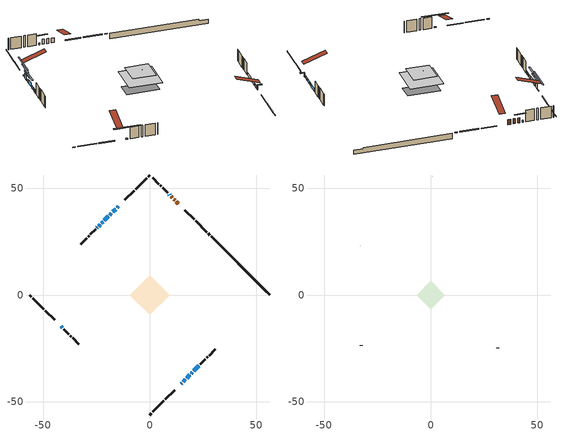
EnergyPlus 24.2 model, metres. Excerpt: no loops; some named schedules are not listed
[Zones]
conditioned space
 floor adiabatic (AdiabaticFloorConstruction): -9.31,0 0,9.31 9.31,0 0,-9.31 z2.69
 floor foundation (Slab1 construction): -6.85,2.35 -2.35,6.85 6.85,-2.35 2.35,-6.85 z-2.04
 wall outside (RimJoist1 construction): 0,-56.22 0.77,-55.45 / -56.22,0 -55.45,-0.77 / 0,56.22 -0.77,55.45 / 28.14,28.07 27.38,28.84 z0.25:0.55
 wall outside (RimJoist2 construction): 1.42,-54.79 6.66,-49.55 / -54.79,-1.42 -49.55,-6.66 / -1.42,54.79 -6.66,49.55 / 26.72,29.5 21.48,34.73 z0.25:0.55
 wall outside (RimJoist3 construction): 7.32,-48.9 11.69,-44.52 / -48.9,-7.32 -44.52,-11.69 / -7.32,48.9 -11.69,44.52 / 20.83,35.39 16.45,39.76 z0.25:0.55
 wall outside (AdiabaticWallConstruction 1): 13.4,42.81 12.53,43.69 / 11.87,44.35 11.29,44.93 / 10.63,45.59 10.04,46.17 z0.25:2.28
 wall outside (AdiabaticWallConstruction): 14.74,-41.47 14.98,-41.24 z0.25:2.08; 15.63,-40.58 16.66,-39.56 / 17.31,-38.9 18.77,-37.45 / 19.42,-36.79 19.96,-36.25 / 20.62,-35.6 23.05,-33.16 / -21.86,34.36 -22.64,33.58 / -23.3,32.92 -23.92,32.3 / -24.57,31.64 -24.75,31.46 z0.25:1.47; -14.74,41.48 -15.32,40.9 / -41.48,-14.74 -40.9,-15.32 z0.25:0.66; 9.39,46.83 9.03,47.19 z0.25:1.01; -15.97,40.24 -17.27,38.95 z0.25:2.28; -17.92,38.29 -18.75,37.47 z0.25:1.09; -19.41,36.81 -21.2,35.01 z0.25:1.9
 wall outside (Wall1 construction): 23.71,-32.51 26.09,-30.12 / -40.24,-15.97 -37.86,-18.36 / -25.41,30.81 -27.79,28.42 / 8.37,47.84 5.99,50.23 z0.25:5.13
 wall outside (Wall2 construction): 26.75,-29.47 27.2,-29.02 / -37.2,-19.01 -36.75,-19.46 / -28.45,27.77 -28.9,27.32 / 5.33,50.88 4.88,51.33 z0.25:5.13
 wall outside (Wall3 construction): 27.86,-28.36 30.73,-25.49 / -36.09,-20.12 -33.23,-22.99 / -29.56,26.66 -32.43,23.79 / 4.22,51.99 1.36,54.86 z0.25:5.13
 wall foundation (FoundationWall1 construction): 28.8,27.42,-2.04 28.8,27.42,0.25 53.47,2.74,0.25 53.47,2.74,-0.35 56.22,0,-0.35 56.22,0,-2.04
 window (WindowConstruction 10): 14.74,-41.47 14.97,-41.24 z0.25:2.08
 window (WindowConstruction 7): 15.63,-40.58 16.66,-39.56 z0.25:1.47
 window (WindowConstruction 8): 17.31,-38.9 18.77,-37.45 z0.25:1.47
 window (WindowConstruction 9): 19.43,-36.79 19.96,-36.25 z0.25:1.47
 window (WindowConstruction 12): -14.74,41.47 -15.32,40.9 z0.25:0.66
 window (WindowConstruction 13): -41.47,-14.74 -40.9,-15.32 z0.25:0.66
 window (WindowConstruction 11): 9.39,46.83 9.03,47.19 z0.25:1.01
 window (WindowConstruction): -15.97,40.24 -17.27,38.95 z0.25:2.28
 window (WindowConstruction 1): -17.92,38.29 -18.75,37.47 z0.25:1.09
 window (WindowConstruction 2): -19.41,36.81 -21.2,35.01 z0.25:1.9
 window (WindowConstruction 3): 20.62,-35.6 23.05,-33.16 z0.25:1.47
 window (WindowConstruction 4): -21.86,34.36 -22.64,33.58 z0.25:1.47
 window (WindowConstruction 5): -23.3,32.92 -23.92,32.3 z0.25:1.47
 window (WindowConstruction 6): -24.57,31.64 -24.75,31.46 z0.25:1.47
 door (Door): 13.4,42.81 12.53,43.69 z0.25:2.28
 door (Door 1): 11.87,44.35 11.29,44.93 z0.25:2.28
 door (Door 2): 10.63,45.59 10.05,46.17 z0.25:2.28
 ceiling adiabatic (AdiabaticFloorConstruction): 0,-9.31 9.31,0 0,9.31 -9.31,0 z2.69
attic - vented
 floor to conditioned space (Floor1 construction Reversed): -6.59,0 0,6.59 6.59,0 0,-6.59 z5.13
 floor to conditioned space (Floor2 construction Reversed): -1.54,0 0,1.54 1.54,0 0,-1.54 z5.13
 wall outside (Wall4 construction): 31.38,-24.83 31.42,-24.79 / -32.57,-23.65 -32.53,-23.69 / -33.08,23.13 -33.12,23.09 / 0.7,55.52 0.66,55.56 z0.25:5.13
 roof outside (Roof1 construction): 14.09,-42.13,5.13 7.49,-35.54,8.23 5.76,-37.28,8.23 12.35,-43.87,5.13; -42.13,-14.09,5.13 -35.54,-7.49,8.23 -37.28,-5.76,8.23 -43.87,-12.35,5.13; -14.09,42.13,5.13 -7.49,35.54,8.23 -5.76,37.28,8.23 -12.35,43.87,5.13; 14.06,42.16,5.13 7.47,35.56,8.23 9.2,33.83,8.23 15.8,40.42,5.13
shading: 15.08,-41.14 14.64,-41.58 15.93,-42.87 16.37,-42.43 z2.23; -18.77,37.45 -11.29,44.92 -11.62,45.25 -19.09,37.77 z5.54; -37.45,-18.77 -44.92,-11.29 -45.25,-11.62 -37.77,-19.09 z5.54; 6.87,49.34 11.55,44.67 11.87,45 7.2,49.67 z4.06; -18.99,37.22 -14.25,41.97 -14.57,42.29 -19.32,37.55 z4.72; -20.48,35.74 -16.2,40.02 -16.52,40.34 -20.8,36.07 z3.53; -22.93,33.29 -17.68,38.54 -18.01,38.86 -23.25,33.61 z4.34
[Building]
Building 1: Terrain=Suburbs
[Site:Location]
Toronto City Centre_ON: Latitude {deg}=43.63; Longitude {deg}=-79.39; Time Zone {hr}=-5; Elevation {m}=77; Keep Site Location Information=Yes
[Site:GroundTemperature:Shallow]
5.01852, 3.26908, 3.12898, 3.95918, 7.29196, 10.6092, 13.4851, 15.3069, 15.4617, 13.9799, 11.1774, 7.9619
[Site:WaterMainsTemperature]
Calculation Method=Schedule; Temperature Schedule=mains temperature schedule
[Material] Roughness=Rough; Thermal Absorptance=0.9
Name | Thickness {m} | Conductivity {W/m-K} | Density {kg/m3} | Specific Heat {J/kg-K} | Solar Absorptance | Visible Absorptance
asphalt or fiberglass shingles | 0.00635 | 0.162714 | 1121.4 | 1465.45 | 0.4 | 0.4
ceiling loosefill ins | 0.169333 | 0.0480833 | 16.02 | 1046.75 | 0.7 | 0.7
ceiling stud and cavity | 0.1397 | 0.492768 | 65.682 | 1177.47 | 0.7 | 0.7
ceiling stud and cavity 1 | 0.1397 | 0.86233 | 65.682 | 1177.47 | 0.7 | 0.7
concrete 4.0 in. | 0.1016 | 1.803125 | 2242.8 | 837.4 | 0.7 | 0.7
concrete 8.0 in. | 0.2032 | 1.803125 | 2242.8 | 837.4 | 0.7 | 0.7
door material | 0.04445 | 0.0451087 | 512.64 | 1214.23 | 0.7 | 0.7
door material 1 | 0.04445 | 0.20624 | 512.64 | 1214.23 | 0.7 | 0.7
exterior vertical ins | 0.00226479 | 0.029427 | 32.04 | 1214.23 | 0.7 | 0.7
floor covering | 0.0127 | 0.0433444 | 54.468 | 1339.84 | 0.6 | 0.6
floor rigid ins; wall rigid ins | 0.512978 | 0.029427 | 32.04 | 1214.23 | 0.7 | 0.7
floor stud and cavity | 0.1397 | 1.75129 | 37.0049 | 1207.88 | 0.7 | 0.7
furniture material conditioned space 1 | 0.1524 | 0.115458 | 640.8 | 1214.23 | 0.6 | 0.6
gypsum board | 0.0127 | 0.160291 | 801 | 837.4 | 0.6 | 0.6
gypsum board 1 | 0.0127 | 0.160291 | 801 | 837.4 | 0.7 | 0.7
osb sheathing 0.5 in. | 0.0127 | 0.115458 | 512.64 | 1214.23 | 0.7 | 0.7
osb sheathing 0.75 in. | 0.01905 | 0.115458 | 512.64 | 1214.23 | 0.7 | 0.7
osb sheathing 2.0 in. | 0.0508 | 0.115458 | 512.64 | 1214.23 | 0.7 | 0.7
rim joist stud and cavity | 0.0508 | 0.0515565 | 125.044 | 1163.47 | 0.6 | 0.6
rim joist stud and cavity 1 | 0.0508 | 0.0292424 | 125.044 | 1163.47 | 0.6 | 0.6
rim joist stud and cavity 2 | 0.0508 | 0.0377331 | 125.044 | 1163.47 | 0.6 | 0.6
wall stud and cavity | 0.1397 | 0.0823012 | 139.0536 | 1170.24 | 0.7 | 0.7
wall stud and cavity 1 | 0.1397 | 0.121685 | 139.0536 | 1170.24 | 0.7 | 0.7
wall stud and cavity 2 | 0.1397 | 0.0931203 | 139.0536 | 1170.24 | 0.7 | 0.7
wall stud and cavity 3 | 0.0889 | 6.1454 | 50.32683 | 1063.81 | 0.6 | 0.6
wall stud and cavity 4 | 0.0889 | 0.380278 | 52.3479 | 1209.89 | 0.7 | 0.7
wall stud and cavity 5 | 0.0889 | 0.391764 | 83.0341 | 1211.67 | 0.7 | 0.7
wood siding | 0.0254 | 0.102417 | 544.68 | 1172.36 | 0.4 | 0.4
wood siding 1 | 0.00254 | 0.102417 | 544.68 | 1172.36 | 0.4 | 0.4
wood siding 2; wood siding 3; wood siding 4 | 0.0254 | 0.102417 | 544.68 | 1172.36 | 0.7 | 0.7
[WindowMaterial:SimpleGlazingSystem]
Name | U-Factor {W/m2-K} | Solar Heat Gain Coefficient
WindowMaterial | 7.05151 | 0.77
WindowMaterial 1 | 5.3447 | 0.71
WindowMaterial 10 | 6.83007 | 0.72
WindowMaterial 11 | 4.72353 | 0.62
WindowMaterial 2 | 2.65958 | 0.57
WindowMaterial 3 | 5.48552 | 0.73
WindowMaterial 4 | 5.38218 | 0.72
WindowMaterial 5 | 4.63836 | 0.61
WindowMaterial 6 | 5.58658 | 0.75
WindowMaterial 7 | 5.70412 | 0.77
WindowMaterial 8 | 5.30439 | 0.71
WindowMaterial 9 | 3.04568 | 0.56
[Construction]
AdiabaticFloorConstruction: floor stud and cavity, floor rigid ins, osb sheathing 0.75 in., floor covering
AdiabaticWallConstruction: wood siding 3, wall rigid ins, wall stud and cavity 4, gypsum board
AdiabaticWallConstruction 1: wood siding 4, wall rigid ins, wall stud and cavity 4, gypsum board
Door; Door 1: door material
Door 2: door material 1
Floor1 construction Reversed: gypsum board, ceiling stud and cavity, ceiling loosefill ins
Floor2 construction Reversed: gypsum board, ceiling stud and cavity 1, ceiling loosefill ins
FoundationWall1 construction: concrete 8.0 in., gypsum board 1
furniture construction conditioned space 1: furniture material conditioned space 1
PartitionWallConstruction: gypsum board, wall stud and cavity 5, gypsum board
RimJoist1 construction: wood siding 2, osb sheathing 2.0 in., rim joist stud and cavity
RimJoist2 construction: wood siding 2, osb sheathing 2.0 in., rim joist stud and cavity 1
RimJoist3 construction: wood siding 2, osb sheathing 2.0 in., rim joist stud and cavity 2
Roof1 construction: asphalt or fiberglass shingles
Slab1 construction: concrete 4.0 in.
Wall1 construction: wood siding, osb sheathing 0.5 in., wall stud and cavity, gypsum board
Wall2 construction: wood siding, osb sheathing 0.5 in., wall stud and cavity 1, gypsum board
Wall3 construction: wood siding, osb sheathing 0.5 in., wall stud and cavity 2, gypsum board
Wall4 construction: wood siding 1, wall stud and cavity 3
WindowConstruction: WindowMaterial
WindowConstruction 1: WindowMaterial 1
WindowConstruction 10: WindowMaterial 9
WindowConstruction 11: WindowMaterial 10
WindowConstruction 12; WindowConstruction 13: WindowMaterial 11
WindowConstruction 2; WindowConstruction 3: WindowMaterial 2
WindowConstruction 4: WindowMaterial 3
WindowConstruction 5: WindowMaterial 4
WindowConstruction 6: WindowMaterial 5
WindowConstruction 7: WindowMaterial 6
WindowConstruction 8: WindowMaterial 7
WindowConstruction 9: WindowMaterial 8
[Zone] Multiplier=1; Part of Total Floor Area=Yes
Name | Volume {m3}
attic - vented | 46.2205
conditioned space | 639.9
[Space]
Name | Zone | Volume {m3}
attic - vented 1 | attic - vented | 46.2205
conditioned space 1 | conditioned space | 639.9
[ZoneInfiltration:EffectiveLeakageArea]
infil attic - vented 1: Zone or Space=attic - vented 1; Schedule=Always On Discrete; Effective Air Leakage Area {cm2}=3857.68; Stack Coefficient=0.000555226; Wind Coefficient=1.59204e-05
[ZoneMixing]
whole house fan mix: Zone or Space=attic - vented; Schedule=Always On Continuous; Design Flow Rate Calculation Method=Flow/Zone; Design Flow Rate {m3/s}=0; Source Zone or Space=conditioned space
[SurfaceProperty:ExposedFoundationPerimeter]
Slab1: Exposed Perimeter Calculation Method=TotalExposedPerimeter; Total Exposed Perimeter {m}=38.771
[InternalMass] Zone or ZoneList=conditioned space; Space or SpaceList=conditioned space 1
Name | Construction | Surface Area {m2}
furniture mass conditioned space 1 | furniture construction conditioned space 1 | 102.44
partition wall mass | PartitionWallConstruction | 256.099
[Lights]
interior lighting: Zone or ZoneList or Space or SpaceList=conditioned space 1; Schedule=interior lighting schedule; Design Level Calculation Method=LightingLevel; Lighting Level {W}=343.2; Return Air Fraction=0; Fraction Radiant=0.6; Fraction Visible=0.2; Fraction Replaceable=1
[People]
occupants: Zone or ZoneList or Space or SpaceList=conditioned space 1; Number of People Schedule=occupants schedule; Number of People Calculation Method=People; Number of People=3; Fraction Radiant=0.314171; Sensible Heat Fraction=0.56303; Activity Level Schedule=occupants activity schedule; Carbon Dioxide Generation Rate {m3/s-W}=0; Enable ASHRAE 55 Comfort Warnings=No; Mean Radiant Temperature Calculation Type=EnclosureAveraged
[ElectricEquipment] Zone or ZoneList or Space or SpaceList=conditioned space 1; Design Level Calculation Method=EquipmentLevel
Name | Schedule | Design Level {W} | Fraction Latent | Fraction Radiant | Fraction Lost
clothes dryer | clothes dryer schedule | 140.772 | 0.015 | 0.081 | 0.85
clothes washer | clothes washer schedule | 32.1985 | 0.03 | 0.162 | 0.7
cooking range | cooking range schedule | 215.147 | 0.08 | 0.432 | 0.2
dishwasher | dishwasher schedule | 66.8632 | 0.3 | 0.18 | 0.4
fridge | fridge schedule | 72.9452 | 0 | 0.6 | 0
mech vent bath fan 0 | mech vent bath fan 0 schedule | 50.2 | 0 | 0 | 1
mech vent house fan | mech vent house fan schedule | 0 | 0 | 0 | 1
mech vent house fan cfis | mech vent house fan cfis schedule | 0 | 0 | 0 | 0
misc plug loads | misc plug loads schedule | 494.7 | 0.045 | 0.513 | 0.1
whole house fan | Always On Discrete | 0 | 0 | 0 | 1
[OtherEquipment] Zone or ZoneList or Space or SpaceList=conditioned space 1; Design Level Calculation Method=EquipmentLevel
Name | Fuel Type | Schedule | Design Level {W} | Fraction Latent | Fraction Radiant | Fraction Lost
clothes dryer 1 | Electricity | clothes dryer schedule | 0 | 0.015 | 0.081 | 0.85
cooking range 1 | Electricity | cooking range schedule | 0 | 0.08 | 0.432 | 0.2
general water use latent | None | general water use schedule | 62.594 | 1 | 0 | 0
general water use sensible | None | general water use schedule | -61.6891 | 0 | 0.6 | 0
mech vent house fan latent load | None | Always On Discrete | 0 | 1 | 0 | 0
mech vent house fan sensible load | None | Always On Discrete | 0 | 0 | 0 | 0
water heater energy adjustment1 | NaturalGas | Always On Discrete | 0.01 | 0 | 0 | 1
[ZoneInfiltration:DesignFlowRate] Zone or ZoneList or Space or SpaceList=conditioned space 1; Schedule=Always On Discrete; Design Flow Rate Calculation Method=Flow/Zone; Design Flow Rate {m3/s}=0
infil flow; natural vent flow; whole house fan flow
[Foundation:Kiva]
Foundation Kiva 1: Initial Indoor Air Temperature {C}=18; Wall Height Above Grade {m}=0.249997; Wall Depth Below Slab {m}=0.2032; Custom Block Material Name 1=exterior vertical ins; Custom Block Depth 1 {m}=2.28999; Custom Block X Position 1 {m}=0.2159; Custom Block Z Position 1 {m}=0
[Foundation:Kiva:Settings]
Soil Conductivity {W/m-K}=0.849921; Soil Density {kg/m3}=1842.3; Soil Specific Heat {J/kg-K}=418.7; Ground Solar Absorptivity=0.9; Ground Thermal Absorptivity=0.9; Ground Surface Roughness {m}=0.03; Far-Field Width {m}=40; Deep-Ground Boundary Condition=ZeroFlux; Deep-Ground Depth {m}=40; Minimum Cell Dimension {m}=0.2; Maximum Cell Growth Coefficient=3; Simulation Timestep=Timestep
[Exterior:Lights]
exterior lighting: Schedule=exterior lighting schedule; Design Level {W}=75.6
[Schedule:Constant]
Name | Hourly Value
Always On Continuous; mech vent house fan schedule; mech vent house fan cfis schedule; Always On Discrete | 1
occupants activity schedule | 117.228
fridge schedule | 0
[Schedule:Week:Daily]
interior lighting schedule Week Rule - Jan1-Jan27: interior lighting schedule day, interior lighting schedule day, interior lighting schedule day, interior lighting schedule day, interior lighting schedule day, interior lighting schedule day, interior lighting schedule day, interior lighting schedule default day, interior lighting schedule default day, interior lighting schedule default day, interior lighting schedule default day, interior lighting schedule default day
interior lighting schedule Week Rule - Jan28-Feb3: interior lighting schedule day, interior lighting schedule day, interior lighting schedule day, interior lighting schedule day, interior lighting schedule day 1, interior lighting schedule day 1, interior lighting schedule day 1, interior lighting schedule default day, interior lighting schedule default day, interior lighting schedule default day, interior lighting schedule default day, interior lighting schedule default day
interior lighting schedule Week Rule - Feb4-Feb24: interior lighting schedule day 1, interior lighting schedule day 1, interior lighting schedule day 1, interior lighting schedule day 1, interior lighting schedule day 1, interior lighting schedule day 1, interior lighting schedule day 1, interior lighting schedule default day, interior lighting schedule default day, interior lighting schedule default day, interior lighting schedule default day, interior lighting schedule default day
interior lighting schedule Week Rule - Feb25-Mar3: interior lighting schedule day 1, interior lighting schedule day 1, interior lighting schedule day 1, interior lighting schedule day 1, interior lighting schedule day 2, interior lighting schedule day 2, interior lighting schedule day 2, interior lighting schedule default day, interior lighting schedule default day, interior lighting schedule default day, interior lighting schedule default day, interior lighting schedule default day
interior lighting schedule Week Rule - Mar4-Mar31: interior lighting schedule day 2, interior lighting schedule day 2, interior lighting schedule day 2, interior lighting schedule day 2, interior lighting schedule day 2, interior lighting schedule day 2, interior lighting schedule day 2, interior lighting schedule default day, interior lighting schedule default day, interior lighting schedule default day, interior lighting schedule default day, interior lighting schedule default day
interior lighting schedule Week Rule - Apr1-Apr28: interior lighting schedule day 3, interior lighting schedule day 3, interior lighting schedule day 3, interior lighting schedule day 3, interior lighting schedule day 3, interior lighting schedule day 3, interior lighting schedule day 3, interior lighting schedule default day, interior lighting schedule default day, interior lighting schedule default day, interior lighting schedule default day, interior lighting schedule default day
interior lighting schedule Week Rule - Apr29-May5: interior lighting schedule day 3, interior lighting schedule day 3, interior lighting schedule day 4, interior lighting schedule day 4, interior lighting schedule day 4, interior lighting schedule day 4, interior lighting schedule day 4, interior lighting schedule default day, interior lighting schedule default day, interior lighting schedule default day, interior lighting schedule default day, interior lighting schedule default day
interior lighting schedule Week Rule - May6-May26: interior lighting schedule day 4, interior lighting schedule day 4, interior lighting schedule day 4, interior lighting schedule day 4, interior lighting schedule day 4, interior lighting schedule day 4, interior lighting schedule day 4, interior lighting schedule default day, interior lighting schedule default day, interior lighting schedule default day, interior lighting schedule default day, interior lighting schedule default day
interior lighting schedule Week Rule - May27-Jun2: interior lighting schedule day 4, interior lighting schedule day 4, interior lighting schedule day 4, interior lighting schedule day 4, interior lighting schedule day 4, interior lighting schedule day 5, interior lighting schedule day 5, interior lighting schedule default day, interior lighting schedule default day, interior lighting schedule default day, interior lighting schedule default day, interior lighting schedule default day
interior lighting schedule Week Rule - Jun3-Jun30: interior lighting schedule day 5, interior lighting schedule day 5, interior lighting schedule day 5, interior lighting schedule day 5, interior lighting schedule day 5, interior lighting schedule day 5, interior lighting schedule day 5, interior lighting schedule default day, interior lighting schedule default day, interior lighting schedule default day, interior lighting schedule default day, interior lighting schedule default day
interior lighting schedule Week Rule - Jul1-Jul28: interior lighting schedule day 6, interior lighting schedule day 6, interior lighting schedule day 6, interior lighting schedule day 6, interior lighting schedule day 6, interior lighting schedule day 6, interior lighting schedule day 6, interior lighting schedule default day, interior lighting schedule default day, interior lighting schedule default day, interior lighting schedule default day, interior lighting schedule default day
interior lighting schedule Week Rule - Jul29-Aug4: interior lighting schedule day 6, interior lighting schedule day 6, interior lighting schedule day 6, interior lighting schedule day 7, interior lighting schedule day 7, interior lighting schedule day 7, interior lighting schedule day 7, interior lighting schedule default day, interior lighting schedule default day, interior lighting schedule default day, interior lighting schedule default day, interior lighting schedule default day
interior lighting schedule Week Rule - Aug5-Aug25: interior lighting schedule day 7, interior lighting schedule day 7, interior lighting schedule day 7, interior lighting schedule day 7, interior lighting schedule day 7, interior lighting schedule day 7, interior lighting schedule day 7, interior lighting schedule default day, interior lighting schedule default day, interior lighting schedule default day, interior lighting schedule default day, interior lighting schedule default day
interior lighting schedule Week Rule - Aug26-Sep1: interior lighting schedule day 7, interior lighting schedule day 7, interior lighting schedule day 7, interior lighting schedule day 7, interior lighting schedule day 7, interior lighting schedule day 7, interior lighting schedule day 8, interior lighting schedule default day, interior lighting schedule default day, interior lighting schedule default day, interior lighting schedule default day, interior lighting schedule default day
interior lighting schedule Week Rule - Sep2-Sep29: interior lighting schedule day 8, interior lighting schedule day 8, interior lighting schedule day 8, interior lighting schedule day 8, interior lighting schedule day 8, interior lighting schedule day 8, interior lighting schedule day 8, interior lighting schedule default day, interior lighting schedule default day, interior lighting schedule default day, interior lighting schedule default day, interior lighting schedule default day
interior lighting schedule Week Rule - Sep30-Oct6: interior lighting schedule day 8, interior lighting schedule day 9, interior lighting schedule day 9, interior lighting schedule day 9, interior lighting schedule day 9, interior lighting schedule day 9, interior lighting schedule day 9, interior lighting schedule default day, interior lighting schedule default day, interior lighting schedule default day, interior lighting schedule default day, interior lighting schedule default day
interior lighting schedule Week Rule - Oct7-Oct27: interior lighting schedule day 9, interior lighting schedule day 9, interior lighting schedule day 9, interior lighting schedule day 9, interior lighting schedule day 9, interior lighting schedule day 9, interior lighting schedule day 9, interior lighting schedule default day, interior lighting schedule default day, interior lighting schedule default day, interior lighting schedule default day, interior lighting schedule default day
interior lighting schedule Week Rule - Oct28-Nov3: interior lighting schedule day 9, interior lighting schedule day 9, interior lighting schedule day 9, interior lighting schedule day 9, interior lighting schedule day 10, interior lighting schedule day 10, interior lighting schedule day 10, interior lighting schedule default day, interior lighting schedule default day, interior lighting schedule default day, interior lighting schedule default day, interior lighting schedule default day
interior lighting schedule Week Rule - Nov4-Nov24: interior lighting schedule day 10, interior lighting schedule day 10, interior lighting schedule day 10, interior lighting schedule day 10, interior lighting schedule day 10, interior lighting schedule day 10, interior lighting schedule day 10, interior lighting schedule default day, interior lighting schedule default day, interior lighting schedule default day, interior lighting schedule default day, interior lighting schedule default day
interior lighting schedule Week Rule - Nov25-Dec1: interior lighting schedule day 10, interior lighting schedule day 10, interior lighting schedule day 10, interior lighting schedule day 10, interior lighting schedule day 10, interior lighting schedule day 10, interior lighting schedule day 11, interior lighting schedule default day, interior lighting schedule default day, interior lighting schedule default day, interior lighting schedule default day, interior lighting schedule default day
interior lighting schedule Week Rule - Dec2-Dec31: interior lighting schedule day 11, interior lighting schedule day 11, interior lighting schedule day 11, interior lighting schedule day 11, interior lighting schedule day 11, interior lighting schedule day 11, interior lighting schedule day 11, interior lighting schedule default day, interior lighting schedule default day, interior lighting schedule default day, interior lighting schedule default day, interior lighting schedule default day
occupants schedule Week Rule - Jan1-Dec31: occupants schedule day, occupants schedule day, occupants schedule day, occupants schedule day, occupants schedule day, occupants schedule day, occupants schedule day, occupants schedule default day, occupants schedule default day, occupants schedule default day, occupants schedule default day, occupants schedule default day
clothes dryer schedule Week Rule - Jan1-Dec31: clothes dryer schedule day, clothes dryer schedule day, clothes dryer schedule day, clothes dryer schedule day, clothes dryer schedule day, clothes dryer schedule day, clothes dryer schedule day, clothes dryer schedule default day, clothes dryer schedule default day, clothes dryer schedule default day, clothes dryer schedule default day, clothes dryer schedule default day
clothes washer schedule Week Rule - Jan1-Dec31: clothes washer schedule day, clothes washer schedule day, clothes washer schedule day, clothes washer schedule day, clothes washer schedule day, clothes washer schedule day, clothes washer schedule day, clothes washer schedule default day, clothes washer schedule default day, clothes washer schedule default day, clothes washer schedule default day, clothes washer schedule default day
cooking range schedule Week Rule - Jan1-Dec31: cooking range schedule day, cooking range schedule day, cooking range schedule day, cooking range schedule day, cooking range schedule day, cooking range schedule day, cooking range schedule day, cooking range schedule default day, cooking range schedule default day, cooking range schedule default day, cooking range schedule default day, cooking range schedule default day
dishwasher schedule Week Rule - Jan1-Dec31: dishwasher schedule day, dishwasher schedule day, dishwasher schedule day, dishwasher schedule day, dishwasher schedule day, dishwasher schedule day, dishwasher schedule day, dishwasher schedule default day, dishwasher schedule default day, dishwasher schedule default day, dishwasher schedule default day, dishwasher schedule default day
mech vent bath fan 0 schedule Week Rule - Jan1-Dec31: mech vent bath fan 0 schedule day, mech vent bath fan 0 schedule day, mech vent bath fan 0 schedule day, mech vent bath fan 0 schedule day, mech vent bath fan 0 schedule day, mech vent bath fan 0 schedule day, mech vent bath fan 0 schedule day, mech vent bath fan 0 schedule default day, mech vent bath fan 0 schedule default day, mech vent bath fan 0 schedule default day, mech vent bath fan 0 schedule default day, mech vent bath fan 0 schedule default day
misc plug loads schedule Week Rule - Jan1-Dec31: misc plug loads schedule day, misc plug loads schedule day, misc plug loads schedule day, misc plug loads schedule day, misc plug loads schedule day, misc plug loads schedule day, misc plug loads schedule day, misc plug loads schedule default day, misc plug loads schedule default day, misc plug loads schedule default day, misc plug loads schedule default day, misc plug loads schedule default day
general water use schedule Week Rule - Jan1-Dec31: general water use schedule day, general water use schedule day, general water use schedule day, general water use schedule day, general water use schedule day, general water use schedule day, general water use schedule day, general water use schedule default day, general water use schedule default day, general water use schedule default day, general water use schedule default day, general water use schedule default day
exterior lighting schedule Week Rule - Jan1-Jan27: exterior lighting schedule day, exterior lighting schedule day, exterior lighting schedule day, exterior lighting schedule day, exterior lighting schedule day, exterior lighting schedule day, exterior lighting schedule day, exterior lighting schedule default day, exterior lighting schedule default day, exterior lighting schedule default day, exterior lighting schedule default day, exterior lighting schedule default day
exterior lighting schedule Week Rule - Jan28-Feb3: exterior lighting schedule day, exterior lighting schedule day, exterior lighting schedule day, exterior lighting schedule day, exterior lighting schedule day 1, exterior lighting schedule day 1, exterior lighting schedule day 1, exterior lighting schedule default day, exterior lighting schedule default day, exterior lighting schedule default day, exterior lighting schedule default day, exterior lighting schedule default day
exterior lighting schedule Week Rule - Feb4-Feb24: exterior lighting schedule day 1, exterior lighting schedule day 1, exterior lighting schedule day 1, exterior lighting schedule day 1, exterior lighting schedule day 1, exterior lighting schedule day 1, exterior lighting schedule day 1, exterior lighting schedule default day, exterior lighting schedule default day, exterior lighting schedule default day, exterior lighting schedule default day, exterior lighting schedule default day
exterior lighting schedule Week Rule - Feb25-Mar3: exterior lighting schedule day 1, exterior lighting schedule day 1, exterior lighting schedule day 1, exterior lighting schedule day 1, exterior lighting schedule day 2, exterior lighting schedule day 2, exterior lighting schedule day 2, exterior lighting schedule default day, exterior lighting schedule default day, exterior lighting schedule default day, exterior lighting schedule default day, exterior lighting schedule default day
exterior lighting schedule Week Rule - Mar4-Mar31: exterior lighting schedule day 2, exterior lighting schedule day 2, exterior lighting schedule day 2, exterior lighting schedule day 2, exterior lighting schedule day 2, exterior lighting schedule day 2, exterior lighting schedule day 2, exterior lighting schedule default day, exterior lighting schedule default day, exterior lighting schedule default day, exterior lighting schedule default day, exterior lighting schedule default day
exterior lighting schedule Week Rule - Apr1-Apr28: exterior lighting schedule day 3, exterior lighting schedule day 3, exterior lighting schedule day 3, exterior lighting schedule day 3, exterior lighting schedule day 3, exterior lighting schedule day 3, exterior lighting schedule day 3, exterior lighting schedule default day, exterior lighting schedule default day, exterior lighting schedule default day, exterior lighting schedule default day, exterior lighting schedule default day
exterior lighting schedule Week Rule - Apr29-May5: exterior lighting schedule day 3, exterior lighting schedule day 3, exterior lighting schedule day 4, exterior lighting schedule day 4, exterior lighting schedule day 4, exterior lighting schedule day 4, exterior lighting schedule day 4, exterior lighting schedule default day, exterior lighting schedule default day, exterior lighting schedule default day, exterior lighting schedule default day, exterior lighting schedule default day
exterior lighting schedule Week Rule - May6-May26: exterior lighting schedule day 4, exterior lighting schedule day 4, exterior lighting schedule day 4, exterior lighting schedule day 4, exterior lighting schedule day 4, exterior lighting schedule day 4, exterior lighting schedule day 4, exterior lighting schedule default day, exterior lighting schedule default day, exterior lighting schedule default day, exterior lighting schedule default day, exterior lighting schedule default day
exterior lighting schedule Week Rule - May27-Jun2: exterior lighting schedule day 4, exterior lighting schedule day 4, exterior lighting schedule day 4, exterior lighting schedule day 4, exterior lighting schedule day 4, exterior lighting schedule day 5, exterior lighting schedule day 5, exterior lighting schedule default day, exterior lighting schedule default day, exterior lighting schedule default day, exterior lighting schedule default day, exterior lighting schedule default day
exterior lighting schedule Week Rule - Jun3-Jun30: exterior lighting schedule day 5, exterior lighting schedule day 5, exterior lighting schedule day 5, exterior lighting schedule day 5, exterior lighting schedule day 5, exterior lighting schedule day 5, exterior lighting schedule day 5, exterior lighting schedule default day, exterior lighting schedule default day, exterior lighting schedule default day, exterior lighting schedule default day, exterior lighting schedule default day
exterior lighting schedule Week Rule - Jul1-Jul28: exterior lighting schedule day 6, exterior lighting schedule day 6, exterior lighting schedule day 6, exterior lighting schedule day 6, exterior lighting schedule day 6, exterior lighting schedule day 6, exterior lighting schedule day 6, exterior lighting schedule default day, exterior lighting schedule default day, exterior lighting schedule default day, exterior lighting schedule default day, exterior lighting schedule default day
exterior lighting schedule Week Rule - Jul29-Aug4: exterior lighting schedule day 6, exterior lighting schedule day 6, exterior lighting schedule day 6, exterior lighting schedule day 7, exterior lighting schedule day 7, exterior lighting schedule day 7, exterior lighting schedule day 7, exterior lighting schedule default day, exterior lighting schedule default day, exterior lighting schedule default day, exterior lighting schedule default day, exterior lighting schedule default day
exterior lighting schedule Week Rule - Aug5-Aug25: exterior lighting schedule day 7, exterior lighting schedule day 7, exterior lighting schedule day 7, exterior lighting schedule day 7, exterior lighting schedule day 7, exterior lighting schedule day 7, exterior lighting schedule day 7, exterior lighting schedule default day, exterior lighting schedule default day, exterior lighting schedule default day, exterior lighting schedule default day, exterior lighting schedule default day
exterior lighting schedule Week Rule - Aug26-Sep1: exterior lighting schedule day 7, exterior lighting schedule day 7, exterior lighting schedule day 7, exterior lighting schedule day 7, exterior lighting schedule day 7, exterior lighting schedule day 7, exterior lighting schedule day 8, exterior lighting schedule default day, exterior lighting schedule default day, exterior lighting schedule default day, exterior lighting schedule default day, exterior lighting schedule default day
exterior lighting schedule Week Rule - Sep2-Sep29: exterior lighting schedule day 8, exterior lighting schedule day 8, exterior lighting schedule day 8, exterior lighting schedule day 8, exterior lighting schedule day 8, exterior lighting schedule day 8, exterior lighting schedule day 8, exterior lighting schedule default day, exterior lighting schedule default day, exterior lighting schedule default day, exterior lighting schedule default day, exterior lighting schedule default day
exterior lighting schedule Week Rule - Sep30-Oct6: exterior lighting schedule day 8, exterior lighting schedule day 9, exterior lighting schedule day 9, exterior lighting schedule day 9, exterior lighting schedule day 9, exterior lighting schedule day 9, exterior lighting schedule day 9, exterior lighting schedule default day, exterior lighting schedule default day, exterior lighting schedule default day, exterior lighting schedule default day, exterior lighting schedule default day
exterior lighting schedule Week Rule - Oct7-Oct27: exterior lighting schedule day 9, exterior lighting schedule day 9, exterior lighting schedule day 9, exterior lighting schedule day 9, exterior lighting schedule day 9, exterior lighting schedule day 9, exterior lighting schedule day 9, exterior lighting schedule default day, exterior lighting schedule default day, exterior lighting schedule default day, exterior lighting schedule default day, exterior lighting schedule default day
[Schedule:Year]
interior lighting schedule: interior lighting schedule Week Rule - Jan1-Jan27, 1, 1, 1, 27, interior lighting schedule Week Rule - Jan28-Feb3, 1, 28, 2, 3, interior lighting schedule Week Rule - Feb4-Feb24, 2, 4, 2, 24, interior lighting schedule Week Rule - Feb25-Mar3, 2, 25, 3, 3, interior lighting schedule Week Rule - Mar4-Mar31, 3, 4, 3, 31, interior lighting schedule Week Rule - Apr1-Apr28, 4, 1, 4, 28, interior lighting schedule Week Rule - Apr29-May5, 4, 29, 5, 5, interior lighting schedule Week Rule - May6-May26, 5, 6, 5, 26, interior lighting schedule Week Rule - May27-Jun2, 5, 27, 6, 2, interior lighting schedule Week Rule - Jun3-Jun30, 6, 3, 6, 30, interior lighting schedule Week Rule - Jul1-Jul28, 7, 1, 7, 28, interior lighting schedule Week Rule - Jul29-Aug4, 7, 29, 8, 4, interior lighting schedule Week Rule - Aug5-Aug25, 8, 5, 8, 25, interior lighting schedule Week Rule - Aug26-Sep1, 8, 26, 9, 1, interior lighting schedule Week Rule - Sep2-Sep29, 9, 2, 9, 29, interior lighting schedule Week Rule - Sep30-Oct6, 9, 30, 10, 6, interior lighting schedule Week Rule - Oct7-Oct27, 10, 7, 10, 27, interior lighting schedule Week Rule - Oct28-Nov3, 10, 28, 11, 3, interior lighting schedule Week Rule - Nov4-Nov24, 11, 4, 11, 24, interior lighting schedule Week Rule - Nov25-Dec1, 11, 25, 12, 1, interior lighting schedule Week Rule - Dec2-Dec31, 12, 2, 12, 31
occupants schedule: occupants schedule Week Rule - Jan1-Dec31, 1, 1, 12, 31
clothes dryer schedule: clothes dryer schedule Week Rule - Jan1-Dec31, 1, 1, 12, 31
clothes washer schedule: clothes washer schedule Week Rule - Jan1-Dec31, 1, 1, 12, 31
cooking range schedule: cooking range schedule Week Rule - Jan1-Dec31, 1, 1, 12, 31
dishwasher schedule: dishwasher schedule Week Rule - Jan1-Dec31, 1, 1, 12, 31
mech vent bath fan 0 schedule: mech vent bath fan 0 schedule Week Rule - Jan1-Dec31, 1, 1, 12, 31
misc plug loads schedule: misc plug loads schedule Week Rule - Jan1-Dec31, 1, 1, 12, 31
general water use schedule: general water use schedule Week Rule - Jan1-Dec31, 1, 1, 12, 31
exterior lighting schedule: exterior lighting schedule Week Rule - Jan1-Jan27, 1, 1, 1, 27, exterior lighting schedule Week Rule - Jan28-Feb3, 1, 28, 2, 3, exterior lighting schedule Week Rule - Feb4-Feb24, 2, 4, 2, 24, exterior lighting schedule Week Rule - Feb25-Mar3, 2, 25, 3, 3, exterior lighting schedule Week Rule - Mar4-Mar31, 3, 4, 3, 31, exterior lighting schedule Week Rule - Apr1-Apr28, 4, 1, 4, 28, exterior lighting schedule Week Rule - Apr29-May5, 4, 29, 5, 5, exterior lighting schedule Week Rule - May6-May26, 5, 6, 5, 26, exterior lighting schedule Week Rule - May27-Jun2, 5, 27, 6, 2, exterior lighting schedule Week Rule - Jun3-Jun30, 6, 3, 6, 30, exterior lighting schedule Week Rule - Jul1-Jul28, 7, 1, 7, 28, exterior lighting schedule Week Rule - Jul29-Aug4, 7, 29, 8, 4, exterior lighting schedule Week Rule - Aug5-Aug25, 8, 5, 8, 25, exterior lighting schedule Week Rule - Aug26-Sep1, 8, 26, 9, 1, exterior lighting schedule Week Rule - Sep2-Sep29, 9, 2, 9, 29, exterior lighting schedule Week Rule - Sep30-Oct6, 9, 30, 10, 6, exterior lighting schedule Week Rule - Oct7-Oct27, 10, 7, 10, 27, exterior lighting schedule Week Rule - Oct28-Nov3, 10, 28, 11, 3, exterior lighting schedule Week Rule - Nov4-Nov24, 11, 4, 11, 24, exterior lighting schedule Week Rule - Nov25-Dec1, 11, 25, 12, 1, exterior lighting schedule Week Rule - Dec2-Dec31, 12, 2, 12, 31
[Schedule:Compact]
mains temperature schedule: Through: 01/01, For: AllDays, Until: 24:00, 8.80333, Through: 01/02, For: AllDays, Until: 24:00, 8.74333, Through: 01/03, For: AllDays, Until: 24:00, 8.68389, Through: 01/04, For: AllDays, Until: 24:00, 8.62611, Through: 01/05, For: AllDays, Until: 24:00, 8.56944, Through: 01/06, For: AllDays, Until: 24:00, 8.51389, Through: 01/07, For: AllDays, Until: 24:00, 8.45944, Through: 01/08, For: AllDays, Until: 24:00, 8.40611, Through: 01/09, For: AllDays, Until: 24:00, 8.35389, Through: 01/10, For: AllDays, Until: 24:00, 8.30278, Through: 01/11, For: AllDays, Until: 24:00, 8.25333, Through: 01/12, For: AllDays, Until: 24:00, 8.205, Through: 01/13, For: AllDays, Until: 24:00, 8.15778, Through: 01/14, For: AllDays, Until: 24:00, 8.11222, Through: 01/15, For: AllDays, Until: 24:00, 8.06778, Through: 01/16, For: AllDays, Until: 24:00, 8.02444, Through: 01/17, For: AllDays, Until: 24:00, 7.98222, Through: 01/18, For: AllDays, Until: 24:00, 7.94167, Through: 01/19, For: AllDays, Until: 24:00, 7.90222, Through: 01/20, For: AllDays, Until: 24:00, 7.86444, Through: 01/21, For: AllDays, Until: 24:00, 7.82778, Through: 01/22, For: AllDays, Until: 24:00, 7.79278, Through: 01/23, For: AllDays, Until: 24:00, 7.75889, Through: 01/24, For: AllDays, Until: 24:00, 7.72667, Through: 01/25, For: AllDays, Until: 24:00, 7.69556, Through: 01/26, For: AllDays, Until: 24:00, 7.66611, Through: 01/27, For: AllDays, Until: 24:00, 7.63778, Through: 01/28, For: AllDays, Until: 24:00, 7.61111, Through: 01/29, For: AllDays, Until: 24:00, 7.58556, Through: 01/30, For: AllDays, Until: 24:00, 7.56167, Through: 01/31, For: AllDays, Until: 24:00, 7.53944, Through: 02/01, For: AllDays, Until: 24:00, 7.51833, Through: 02/02, For: AllDays, Until: 24:00, 7.49889, Through: 02/03, For: AllDays, Until: 24:00, 7.48111, Through: 02/04, For: AllDays, Until: 24:00, 7.46444, Through: 02/05, For: AllDays, Until: 24:00, 7.44944, Through: 02/06, For: AllDays, Until: 24:00, 7.43556, Through: 02/07, For: AllDays, Until: 24:00, 7.42333, Through: 02/08, For: AllDays, Until: 24:00, 7.41278, Through: 02/09, For: AllDays, Until: 24:00, 7.40389, Through: 02/10, For: AllDays, Until: 24:00, 7.39611, Through: 02/11, For: AllDays, Until: 24:00, 7.39, Through: 02/12, For: AllDays, Until: 24:00, 7.38556, Through: 02/13, For: AllDays, Until: 24:00, 7.38222, Through: 02/14, For: AllDays, Until: 24:00, 7.38056, Through: 02/15, For: AllDays, Until: 24:00, 7.38056, Through: 02/16, For: AllDays, Until: 24:00, 7.38222, Through: 02/17, For: AllDays, Until: 24:00, 7.385, Through: 02/18, For: AllDays, Until: 24:00, 7.38944, Through: 02/19, For: AllDays, Until: 24:00, 7.395, Through: 02/20, For: AllDays, Until: 24:00, 7.40278, Through: 02/21, For: AllDays, Until: 24:00, 7.41167, Through: 02/22, For: AllDays, Until: 24:00, 7.42222, Through: 02/23, For: AllDays, Until: 24:00, 7.43389, Through: 02/24, For: AllDays, Until: 24:00, 7.44722, Through: 02/25, For: AllDays, Until: 24:00, 7.46222, Through: 02/26, For: AllDays, Until: 24:00, 7.47833, Through: 02/27, For: AllDays, Until: 24:00, 7.49611, Through: 02/28, For: AllDays, Until: 24:00, 7.51556, Through: 03/01, For: AllDays, Until: 24:00, 7.53667, Through: 03/02, For: AllDays, Until: 24:00, 7.55889, Through: 03/03, For: AllDays, Until: 24:00, 7.58222, Through: 03/04, For: AllDays, Until: 24:00, 7.60722, Through: 03/05, For: AllDays, Until: 24:00, 7.63389, Through: 03/06, For: AllDays, Until: 24:00, 7.66222, Through: 03/07, For: AllDays, Until: 24:00, 7.69111, Through: 03/08, For: AllDays, Until: 24:00, 7.72222, Through: 03/09, For: AllDays, Until: 24:00, 7.75444, Through: 03/10, For: AllDays, Until: 24:00, 7.78778, Through: 03/11, For: AllDays, Until: 24:00, 7.82278, Through: 03/12, For: AllDays, Until: 24:00, 7.85944, Through: 03/13, For: AllDays, Until: 24:00, 7.89722, Through: 03/14, For: AllDays, Until: 24:00, 7.93611, Through: 03/15, For: AllDays, Until: 24:00, 7.97667, Through: 03/16, For: AllDays, Until: 24:00, 8.01833, Through: 03/17, For: AllDays, Until: 24:00, 8.06167, Through: 03/18, For: AllDays, Until: 24:00, 8.10611, Through: 03/19, For: AllDays, Until: 24:00, 8.15167, Through: 03/20, For: AllDays, Until: 24:00, 8.19833, Through: 03/21, For: AllDays, Until: 24:00, 8.24667, Through: 03/22, For: AllDays, Until: 24:00, 8.29611, Through: 03/23, For: AllDays, Until: 24:00, 8.34667, Through: 03/24, For: AllDays, Until: 24:00, 8.39889, Through: 03/25, For: AllDays, Until: 24:00, 8.45167, Through: 03/26, For: AllDays, Until: 24:00, 8.50611, Through: 03/27, For: AllDays, Until: 24:00, 8.56167, Through: 03/28, For: AllDays, Until: 24:00, 8.61833, Through: 03/29, For: AllDays, Until: 24:00, 8.67611, Through: 03/30, For: AllDays, Until: 24:00, 8.735, Through: 03/31, For: AllDays, Until: 24:00, 8.795, Through: 04/01, For: AllDays, Until: 24:00, 8.85611, Through: 04/02, For: AllDays, Until: 24:00, 8.91833, Through: 04/03, For: AllDays, Until: 24:00, 8.98167, Through: 04/04, For: AllDays, Until: 24:00, 9.04556, Through: 04/05, For: AllDays, Until: 24:00, 9.11111, Through: 04/06, For: AllDays, Until: 24:00, 9.17722, Through: 04/07, For: AllDays, Until: 24:00, 9.24444, Through: 04/08, For: AllDays, Until: 24:00, 9.31222, Through: 04/09, For: AllDays, Until: 24:00, 9.38167, Through: 04/10, For: AllDays, Until: 24:00, 9.45167, Through: 04/11, For: AllDays, Until: 24:00, 9.52222, Through: 04/12, For: AllDays, Until: 24:00, 9.59444, Through: 04/13, For: AllDays, Until: 24:00, 9.66667, Through: 04/14, For: AllDays, Until: 24:00, 9.74, Through: 04/15, For: AllDays, Until: 24:00, 9.81444, Through: 04/16, For: AllDays, Until: 24:00, 9.88944, Through: 04/17, For: AllDays, Until: 24:00, 9.96556, Through: 04/18, For: AllDays, Until: 24:00, 10.0417, Through: 04/19, For: AllDays, Until: 24:00, 10.1189, Through: 04/20, For: AllDays, Until: 24:00, 10.1972, Through: 04/21, For: AllDays, Until: 24:00, 10.2756, Through: 04/22, For: AllDays, Until: 24:00, 10.355, Through: 04/23, For: AllDays, Until: 24:00, 10.435, Through: 04/24, For: AllDays, Until: 24:00, 10.515, Through: 04/25, For: AllDays, Until: 24:00, 10.5961, Through: 04/26, For: AllDays, Until: 24:00, 10.6778, Through: 04/27, For: AllDays, Until: 24:00, 10.76, Through: 04/28, For: AllDays, Until: 24:00, 10.8428, Through: 04/29, For: AllDays, Until: 24:00, 10.9261, Through: 04/30, For: AllDays, Until: 24:00, 11.0094, Through: 05/01, For: AllDays, Until: 24:00, 11.0933, Through: 05/02, For: AllDays, Until: 24:00, 11.1778, Through: 05/03, For: AllDays, Until: 24:00, 11.2628, Through: 05/04, For: AllDays, Until: 24:00, 11.3478, Through: 05/05, For: AllDays, Until: 24:00, 11.4333, Through: 05/06, For: AllDays, Until: 24:00, 11.5189, Through: 05/07, For: AllDays, Until: 24:00, 11.605, Through: 05/08, For: AllDays, Until: 24:00, 11.6917, Through: 05/09, For: AllDays, Until: 24:00, 11.7778, Through: 05/10, For: AllDays, Until: 24:00, 11.865, Through: 05/11, For: AllDays, Until: 24:00, 11.9517, Through: 05/12, For: AllDays, Until: 24:00, 12.0389, Through: 05/13, For: AllDays, Until: 24:00, 12.1261, Through: 05/14, For: AllDays, Until: 24:00, 12.2133, Through: 05/15, For: AllDays, Until: 24:00, 12.3006, Through: 05/16, For: AllDays, Until: 24:00, 12.3883, Through: 05/17, For: AllDays, Until: 24:00, 12.4756, Through: 05/18, For: AllDays, Until: 24:00, 12.5628, Through: 05/19, For: AllDays, Until: 24:00, 12.6506, Through: 05/20, For: AllDays, Until: 24:00, 12.7378, Through: 05/21, For: AllDays, Until: 24:00, 12.825, Through: 05/22, For: AllDays, Until: 24:00, 12.9122, Through: 05/23, For: AllDays, Until: 24:00, 12.9994, Through: 05/24, For: AllDays, Until: 24:00, 13.0861, Through: 05/25, For: AllDays, Until: 24:00, 13.1728, Through: 05/26, For: AllDays, Until: 24:00, 13.2594, Through: 05/27, For: AllDays, Until: 24:00, 13.3456, Through: 05/28, For: AllDays, Until: 24:00, 13.4317, Through: 05/29, For: AllDays, Until: 24:00, 13.5172, Through: 05/30, For: AllDays, Until: 24:00, 13.6028, Through: 05/31, For: AllDays, Until: 24:00, 13.6878, Through: 06/01, For: AllDays, Until: 24:00, 13.7722, Through: 06/02, For: AllDays, Until: 24:00, 13.8567, Through: 06/03, For: AllDays, Until: 24:00, 13.9406, Through: 06/04, For: AllDays, Until: 24:00, 14.0239, Through: 06/05, For: AllDays, Until: 24:00, 14.1067, Through: 06/06, For: AllDays, Until: 24:00, 14.1894, Through: 06/07, For: AllDays, Until: 24:00, 14.2711, Through: 06/08, For: AllDays, Until: 24:00, 14.3528, Through: 06/09, For: AllDays, Until: 24:00, 14.4339, Through: 06/10, For: AllDays, Until: 24:00, 14.5139, Through: 06/11, For: AllDays, Until: 24:00, 14.5939, Through: 06/12, For: AllDays, Until: 24:00, 14.6728, Through: 06/13, For: AllDays, Until: 24:00, 14.7511, Through: 06/14, For: AllDays, Until: 24:00, 14.8289, Through: 06/15, For: AllDays, Until: 24:00, 14.9061, Through: 06/16, For: AllDays, Until: 24:00, 14.9822, Through: 06/17, For: AllDays, Until: 24:00, 15.0578, Through: 06/18, For: AllDays, Until: 24:00, 15.1328, Through: 06/19, For: AllDays, Until: 24:00, 15.2067, Through: 06/20, For: AllDays, Until: 24:00, 15.28, Through: 06/21, For: AllDays, Until: 24:00, 15.3522, Through: 06/22, For: AllDays, Until: 24:00, 15.4239, Through: 06/23, For: AllDays, Until: 24:00, 15.4944, Through: 06/24, For: AllDays, Until: 24:00, 15.5639, Through: 06/25, For: AllDays, Until: 24:00, 15.6328, Through: 06/26, For: AllDays, Until: 24:00, 15.7006, Through: 06/27, For: AllDays, Until: 24:00, 15.7678, Through: 06/28, For: AllDays, Until: 24:00, 15.8333, Through: 06/29, For: AllDays, Until: 24:00, 15.8983, Through: 06/30, For: AllDays, Until: 24:00, 15.9622, Through: 07/01, For: AllDays, Until: 24:00, 16.025, Through: 07/02, For: AllDays, Until: 24:00, 16.0872, Through: 07/03, For: AllDays, Until: 24:00, 16.1478, Through: 07/04, For: AllDays, Until: 24:00, 16.2072, Through: 07/05, For: AllDays, Until: 24:00, 16.2661, Through: 07/06, For: AllDays, Until: 24:00, 16.3233, Through: 07/07, For: AllDays, Until: 24:00, 16.3794, Through: 07/08, For: AllDays, Until: 24:00, 16.435, Through: 07/09, For: AllDays, Until: 24:00, 16.4889, Through: 07/10, For: AllDays, Until: 24:00, 16.5417, Through: 07/11, For: AllDays, Until: 24:00, 16.5928, Through: 07/12, For: AllDays, Until: 24:00, 16.6433, Through: 07/13, For: AllDays, Until: 24:00, 16.6922, Through: 07/14, For: AllDays, Until: 24:00, 16.74, Through: 07/15, For: AllDays, Until: 24:00, 16.7867, Through: 07/16, For: AllDays, Until: 24:00, 16.8322, Through: 07/17, For: AllDays, Until: 24:00, 16.8761, Through: 07/18, For: AllDays, Until: 24:00, 16.9189, Through: 07/19, For: AllDays, Until: 24:00, 16.96, Through: 07/20, For: AllDays, Until: 24:00, 17, Through: 07/21, For: AllDays, Until: 24:00, 17.0389, Through: 07/22, For: AllDays, Until: 24:00, 17.0761, Through: 07/23, For: AllDays, Until: 24:00, 17.1122, Through: 07/24, For: AllDays, Until: 24:00, 17.1467, Through: 07/25, For: AllDays, Until: 24:00, 17.18, Through: 07/26, For: AllDays, Until: 24:00, 17.2117, Through: 07/27, For: AllDays, Until: 24:00, 17.2422, Through: 07/28, For: AllDays, Until: 24:00, 17.2711, Through: 07/29, For: AllDays, Until: 24:00, 17.2983, Through: 07/30, For: AllDays, Until: 24:00, 17.3244, Through: 07/31, For: AllDays, Until: 24:00, 17.3494, Through: 08/01, For: AllDays, Until: 24:00, 17.3728, Through: 08/02, For: AllDays, Until: 24:00, 17.3944, Through: 08/03, For: AllDays, Until: 24:00, 17.4144, Through: 08/04, For: AllDays, Until: 24:00, 17.4333, Through: 08/05, For: AllDays, Until: 24:00, 17.4506, Through: 08/06, For: AllDays, Until: 24:00, 17.4667, Through: 08/07, For: AllDays, Until: 24:00, 17.4811, Through: 08/08, For: AllDays, Until: 24:00, 17.4939, Through: 08/09, For: AllDays, Until: 24:00, 17.5056, Through: 08/10, For: AllDays, Until: 24:00, 17.5156, Through: 08/11, For: AllDays, Until: 24:00, 17.5239, Through: 08/12, For: AllDays, Until: 24:00, 17.5311, Through: 08/13, For: AllDays, Until: 24:00, 17.5361, Through: 08/14, For: AllDays, Until: 24:00, 17.54, Through: 08/15, For: AllDays, Until: 24:00, 17.5428, Through: 08/16, For: AllDays, Until: 24:00, 17.5439, Through: 08/17, For: AllDays, Until: 24:00, 17.5433, Through: 08/18, For: AllDays, Until: 24:00, 17.5411, Through: 08/19, For: AllDays, Until: 24:00, 17.5372, Through: 08/20, For: AllDays, Until: 24:00, 17.5322, Through: 08/21, For: AllDays, Until: 24:00, 17.5256, Through: 08/22, For: AllDays, Until: 24:00, 17.5178, Through: 08/23, For: AllDays, Until: 24:00, 17.5083, Through: 08/24, For: AllDays, Until: 24:00, 17.4972, Through: 08/25, For: AllDays, Until: 24:00, 17.4844, Through: 08/26, For: AllDays, Until: 24:00, 17.4706, Through: 08/27, For: AllDays, Until: 24:00, 17.455, Through: 08/28, For: AllDays, Until: 24:00, 17.4378, Through: 08/29, For: AllDays, Until: 24:00, 17.4194, Through: 08/30, For: AllDays, Until: 24:00, 17.3994, Through: 08/31, For: AllDays, Until: 24:00, 17.3778, Through: 09/01, For: AllDays, Until: 24:00, 17.355, Through: 09/02, For: AllDays, Until: 24:00, 17.3311, Through: 09/03, For: AllDays, Until: 24:00, 17.305, Through: 09/04, For: AllDays, Until: 24:00, 17.2778, Through: 09/05, For: AllDays, Until: 24:00, 17.2494, Through: 09/06, For: AllDays, Until: 24:00, 17.2194, Through: 09/07, For: AllDays, Until: 24:00, 17.1878, Through: 09/08, For: AllDays, Until: 24:00, 17.155, Through: 09/09, For: AllDays, Until: 24:00, 17.1206, Through: 09/10, For: AllDays, Until: 24:00, 17.085, Through: 09/11, For: AllDays, Until: 24:00, 17.0483, Through: 09/12, For: AllDays, Until: 24:00, 17.01, Through: 09/13, For: AllDays, Until: 24:00, 16.97, Through: 09/14, For: AllDays, Until: 24:00, 16.9289, Through: 09/15, For: AllDays, Until: 24:00, 16.8867, Through: 09/16, For: AllDays, Until: 24:00, 16.8428, Through: 09/17, For: AllDays, Until: 24:00, 16.7983, Through: 09/18, For: AllDays, Until: 24:00, 16.7517, Through: 09/19, For: AllDays, Until: 24:00, 16.7044, Through: 09/20, For: AllDays, Until: 24:00, 16.6556, Through: 09/21, For: AllDays, Until: 24:00, 16.6056, Through: 09/22, For: AllDays, Until: 24:00, 16.5544, Through: 09/23, For: AllDays, Until: 24:00, 16.5017, Through: 09/24, For: AllDays, Until: 24:00, 16.4483, Through: 09/25, For: AllDays, Until: 24:00, 16.3933, Through: 09/26, For: AllDays, Until: 24:00, 16.3372, Through: 09/27, For: AllDays, Until: 24:00, 16.2806, Through: 09/28, For: AllDays, Until: 24:00, 16.2222, Through: 09/29, For: AllDays, Until: 24:00, 16.1628, Through: 09/30, For: AllDays, Until: 24:00, 16.1022, Through: 10/01, For: AllDays, Until: 24:00, 16.0406, Through: 10/02, For: AllDays, Until: 24:00, 15.9778, Through: 10/03, For: AllDays, Until: 24:00, 15.9144, Through: 10/04, For: AllDays, Until: 24:00, 15.8494, Through: 10/05, For: AllDays, Until: 24:00, 15.7839, Through: 10/06, For: AllDays, Until: 24:00, 15.7172, Through: 10/07, For: AllDays, Until: 24:00, 15.6494, Through: 10/08, For: AllDays, Until: 24:00, 15.5811, Through: 10/09, For: AllDays, Until: 24:00, 15.5117, Through: 10/10, For: AllDays, Until: 24:00, 15.4411, Through: 10/11, For: AllDays, Until: 24:00, 15.37, Through: 10/12, For: AllDays, Until: 24:00, 15.2978, Through: 10/13, For: AllDays, Until: 24:00, 15.225, Through: 10/14, For: AllDays, Until: 24:00, 15.1511, Through: 10/15, For: AllDays, Until: 24:00, 15.0767, Through: 10/16, For: AllDays, Until: 24:00, 15.0011, Through: 10/17, For: AllDays, Until: 24:00, 14.925, Through: 10/18, For: AllDays, Until: 24:00, 14.8483, Through: 10/19, For: AllDays, Until: 24:00, 14.7706, Through: 10/20, For: AllDays, Until: 24:00, 14.6922, Through: 10/21, For: AllDays, Until: 24:00, 14.6133, Through: 10/22, For: AllDays, Until: 24:00, 14.5339, Through: 10/23, For: AllDays, Until: 24:00, 14.4539, Through: 10/24, For: AllDays, Until: 24:00, 14.3728, Through: 10/25, For: AllDays, Until: 24:00, 14.2917, Through: 10/26, For: AllDays, Until: 24:00, 14.21, Through: 10/27, For: AllDays, Until: 24:00, 14.1272, Through: 10/28, For: AllDays, Until: 24:00, 14.0444, Through: 10/29, For: AllDays, Until: 24:00, 13.9611, Through: 10/30, For: AllDays, Until: 24:00, 13.8772, Through: 10/31, For: AllDays, Until: 24:00, 13.7933, Through: 11/01, For: AllDays, Until: 24:00, 13.7089, Through: 11/02, For: AllDays, Until: 24:00, 13.6239, Through: 11/03, For: AllDays, Until: 24:00, 13.5383, Through: 11/04, For: AllDays, Until: 24:00, 13.4528, Through: 11/05, For: AllDays, Until: 24:00, 13.3667, Through: 11/06, For: AllDays, Until: 24:00, 13.2806, Through: 11/07, For: AllDays, Until: 24:00, 13.1944, Through: 11/08, For: AllDays, Until: 24:00, 13.1078, Through: 11/09, For: AllDays, Until: 24:00, 13.0206, Through: 11/10, For: AllDays, Until: 24:00, 12.9339, Through: 11/11, For: AllDays, Until: 24:00, 12.8467, Through: 11/12, For: AllDays, Until: 24:00, 12.7594, Through: 11/13, For: AllDays, Until: 24:00, 12.6722, Through: 11/14, For: AllDays, Until: 24:00, 12.5844, Through: 11/15, For: AllDays, Until: 24:00, 12.4972, Through: 11/16, For: AllDays, Until: 24:00, 12.41, Through: 11/17, For: AllDays, Until: 24:00, 12.3222, Through: 11/18, For: AllDays, Until: 24:00, 12.235, Through: 11/19, For: AllDays, Until: 24:00, 12.1478, Through: 11/20, For: AllDays, Until: 24:00, 12.0606, Through: 11/21, For: AllDays, Until: 24:00, 11.9733, Through: 11/22, For: AllDays, Until: 24:00, 11.8861, Through: 11/23, For: AllDays, Until: 24:00, 11.7994, Through: 11/24, For: AllDays, Until: 24:00, 11.7128, Through: 11/25, For: AllDays, Until: 24:00, 11.6267, Through: 11/26, For: AllDays, Until: 24:00, 11.5406, Through: 11/27, For: AllDays, Until: 24:00, 11.4544, Through: 11/28, For: AllDays, Until: 24:00, 11.3689, Through: 11/29, For: AllDays, Until: 24:00, 11.2839, Through: 11/30, For: AllDays, Until: 24:00, 11.1989, Through: 12/01, For: AllDays, Until: 24:00, 11.1144, Through: 12/02, For: AllDays, Until: 24:00, 11.03, Through: 12/03, For: AllDays, Until: 24:00, 10.9467, Through: 12/04, For: AllDays, Until: 24:00, 10.8633, Through: 12/05, For: AllDays, Until: 24:00, 10.7806, Through: 12/06, For: AllDays, Until: 24:00, 10.6983, Through: 12/07, For: AllDays, Until: 24:00, 10.6167, Through: 12/08, For: AllDays, Until: 24:00, 10.5356, Through: 12/09, For: AllDays, Until: 24:00, 10.4544, Through: 12/10, For: AllDays, Until: 24:00, 10.3744, Through: 12/11, For: AllDays, Until: 24:00, 10.295, Through: 12/12, For: AllDays, Until: 24:00, 10.2167, Through: 12/13, For: AllDays, Until: 24:00, 10.1383, Through: 12/14, For: AllDays, Until: 24:00, 10.0611, Through: 12/15, For: AllDays, Until: 24:00, 9.98444, Through: 12/16, For: AllDays, Until: 24:00, 9.90833, Through: 12/17, For: AllDays, Until: 24:00, 9.83278, Through: 12/18, For: AllDays, Until: 24:00, 9.75833, Through: 12/19, For: AllDays, Until: 24:00, 9.685, Through: 12/20, For: AllDays, Until: 24:00, 9.61222, Through: 12/21, For: AllDays, Until: 24:00, 9.54, Through: 12/22, For: AllDays, Until: 24:00, 9.46889, Through: 12/23, For: AllDays, Until: 24:00, 9.39889, Through: 12/24, For: AllDays, Until: 24:00, 9.32944, Through: 12/25, For: AllDays, Until: 24:00, 9.26111, Through: 12/26, For: AllDays, Until: 24:00, 9.19389, Through: 12/27, For: AllDays, Until: 24:00, 9.12722, Through: 12/28, For: AllDays, Until: 24:00, 9.06167, Through: 12/29, For: AllDays, Until: 24:00, 8.99722, Through: 12/30, For: AllDays, Until: 24:00, 8.93389, Through: 12/31, For: AllDays, Until: 24:00, 8.87111
